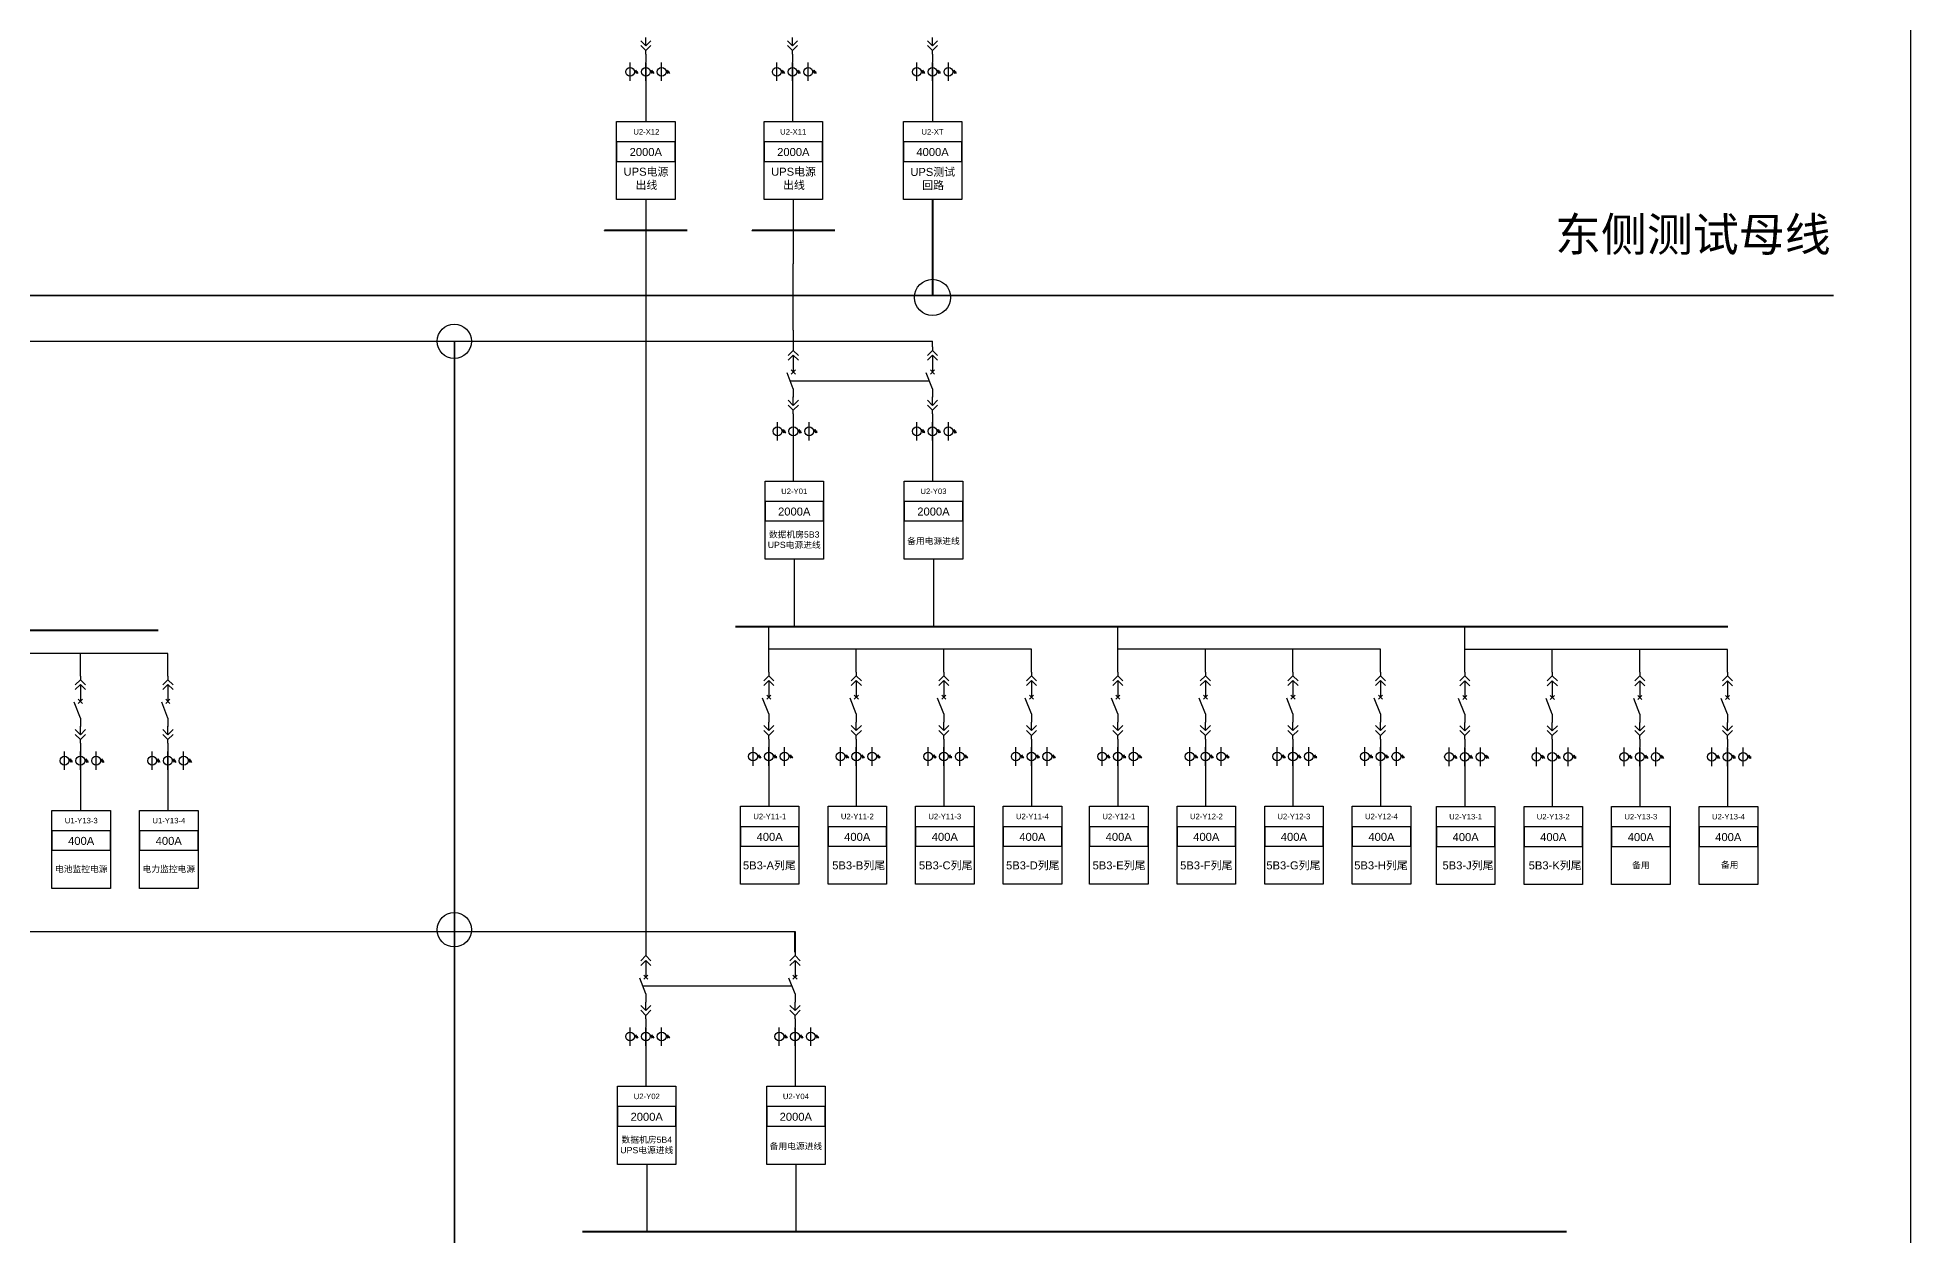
# Model space of a CAD drawing. Header units: millimetres. Extents: x -3460 to -460, y 6070 to 9130.
# Drawn here: x -1281.9 to -1115, y 6210.8 to 6317.4 of the extents above; entities that cross this region are included whole.
import ezdxf
from ezdxf.enums import TextEntityAlignment as Align

# ---------------------------------------------------------------- set-up
doc = ezdxf.new("R2010")
doc.units = ezdxf.units.MM
doc.header["$LTSCALE"] = 1000
doc.header["$MEASUREMENT"] = 0
doc.linetypes.add('HIDDEN', pattern=[0.375, 0.25, -0.125])
doc.styles.get("Standard").update_dxf_attribs({"font": 'arial.ttf'})

# ---------------------------------------------------------------- blocks, each defined once
blk = doc.blocks.new('DYDQAA03')
at = {"color": 0}
for points in [[(0, 0), (0, -1.5)], [(-2.12, -3.62), (0, -1.5)], [(-2.12, -5.62), (0, -3.5)], [(2.12, -3.62), (0, -1.5)], [(2.12, -5.62), (0, -3.5)], [(0, -3.5), (0, -7)]]:
    blk.add_lwpolyline(points, dxfattribs=at)
blk = doc.blocks.new('DYDQAA09')
at = {"color": 0}
blk.add_lwpolyline([(0, 0), (0, -3.5)], dxfattribs=at)
blk.add_lwpolyline([(0, 0), (0, -3.5)], dxfattribs=at)
blk.add_lwpolyline([(0, 0), (0, -3.5)], dxfattribs=at)
blk.add_lwpolyline([(0, 0), (0, -3.5)], dxfattribs=at)
blk.add_lwpolyline([(0, 0), (0, -3.5)], dxfattribs=at)
blk.add_lwpolyline([(0, 0), (0, -3.5)], dxfattribs=at)
blk.add_lwpolyline([(0, 0), (0, -3.5)], dxfattribs=at)
blk.add_lwpolyline([(0, 0), (0, -3.5)], dxfattribs=at)
blk.add_lwpolyline([(0, 0), (0, -3.5)], dxfattribs=at)
blk = doc.blocks.new('DYDQ0201')
at = {"color": 0}
for points in [[(0.86, -0.86), (-0.86, 0.86)], [(-0.86, -0.86), (0.86, 0.86)], [(0, -7), (-2.61, -0.37)]]:
    blk.add_lwpolyline(points, dxfattribs=at)
blk = doc.blocks.new('DYDQAA04')
at = {"color": 0}
for points in [[(0, -3.5), (0, 0)], [(-2.12, -1.38), (0, -3.5)], [(-2.12, -3.38), (0, -5.5)], [(2.12, -1.38), (0, -3.5)], [(2.12, -3.38), (0, -5.5)], [(0, -7), (0, -5.5)]]:
    blk.add_lwpolyline(points, dxfattribs=at)
blk = doc.blocks.new('A$C03DD39B5')
for p, q in [((417, 475), (283, 392)), ((417, 422), (283, 339)), ((350, 333), (350, 467))]:
    blk.add_line(p, q)
blk.add_lwpolyline([(700, 167), (0, 167)])
blk.add_circle((350, 167), 167)
blk = doc.blocks.new('DYDQAA05')
at = {"color": 0}
blk.add_lwpolyline([(0, 0), (0, -7)], dxfattribs=at)

msp = doc.modelspace()

# ---------------------------------------------------------------- linework, layer by layer
for p, q in [((-1227.67, 6315.17, 14766.45), (-1227.67, 6313.53, 14766.45)), ((-1214.62, 6315.17, 14766.45), (-1214.62, 6313.53, 14766.45)), ((-1202.14, 6315.17, 14766.45), (-1202.14, 6313.53, 14766.45)), ((-1227.67, 6313.53, 14766.45), (-1227.67, 6309.96, 14766.45)), ((-1214.62, 6313.53, 14766.45), (-1214.62, 6309.96, 14766.45)), ((-1202.14, 6313.53, 14766.45), (-1202.14, 6309.96, 14766.45)), ((-1227.67, 6303.01, 14766.45), (-1227.67, 6297.29, 14766.45)), ((-1214.54, 6303.01, 14734.96), (-1214.54, 6297.29, 14734.96)), ((-1227.67, 6297.29, 13383.17), (-1227.67, 6236, 13383.17)), ((-1214.54, 6291.39, 11998.87), (-1214.54, 6297.29, 13382.14)), ((-1214.54, 6283.15, 14200.08), (-1214.54, 6281.51, 14200.08)), ((-1214.54, 6281.51, 14200.08), (-1214.54, 6277.94, 14200.08)), ((-1214.46, 6270.99, 14168.59), (-1214.46, 6265, 14640.14)), ((-1216.72, 6260.93, 13256.86), (-1216.72, 6265, 14640.14)), ((-1185.64, 6260.93, 13256.86), (-1185.64, 6265, 14640.14)), ((-1154.74, 6260.91, 13256.86), (-1154.74, 6264.98, 14640.14)), ((-1278.04, 6262.6, 25248.98), (-1285.84, 6262.6, 24557.34)), ((-1278.04, 6260.57, 25248.98), (-1278.04, 6262.6, 25248.98)), ((-1270.24, 6262.6, 25940.61), (-1278.04, 6262.6, 25248.98)), ((-1270.24, 6260.57, 25940.61), (-1270.24, 6262.6, 25940.61)), ((-1208.93, 6262.97, 14640.14), (-1216.72, 6262.97, 13948.5)), ((-1208.93, 6260.93, 14640.14), (-1208.93, 6262.97, 14640.14)), ((-1201.13, 6262.97, 15331.78), (-1208.93, 6262.97, 14640.14)), ((-1201.13, 6260.93, 15331.78), (-1201.13, 6262.97, 15331.78)), ((-1193.33, 6262.97, 16023.42), (-1201.13, 6262.97, 15331.78)), ((-1193.33, 6260.93, 16023.42), (-1193.33, 6262.97, 16023.42)), ((-1177.84, 6262.97, 14640.14), (-1185.64, 6262.97, 13948.5)), ((-1177.84, 6260.93, 14640.14), (-1177.84, 6262.97, 14640.14)), ((-1170.04, 6262.97, 15331.78), (-1177.84, 6262.97, 14640.14)), ((-1170.04, 6260.93, 15331.78), (-1170.04, 6262.97, 15331.78)), ((-1162.24, 6262.97, 16023.42), (-1170.04, 6262.97, 15331.78)), ((-1162.24, 6260.93, 16023.42), (-1162.24, 6262.97, 16023.42)), ((-1146.94, 6262.94, 14640.14), (-1154.74, 6262.94, 13948.5)), ((-1146.94, 6260.91, 14640.14), (-1146.94, 6262.94, 14640.14)), ((-1139.14, 6262.94, 15331.78), (-1146.94, 6262.94, 14640.14)), ((-1139.14, 6260.91, 15331.78), (-1139.14, 6262.94, 15331.78)), ((-1131.34, 6262.94, 16023.42), (-1139.14, 6262.94, 15331.78)), ((-1131.34, 6260.91, 16023.42), (-1131.34, 6262.94, 16023.42)), ((-1278.04, 6253.82, 27450.19), (-1278.04, 6252.18, 27450.19)), ((-1270.24, 6253.82, 28141.83), (-1270.24, 6252.18, 28141.83)), ((-1216.72, 6254.19, 15458.08), (-1216.72, 6252.55, 15458.08)), ((-1208.93, 6254.19, 16841.35), (-1208.93, 6252.55, 16841.35)), ((-1201.13, 6254.19, 17532.99), (-1201.13, 6252.55, 17532.99)), ((-1193.33, 6254.19, 18224.63), (-1193.33, 6252.55, 18224.63)), ((-1185.64, 6254.19, 15458.08), (-1185.64, 6252.55, 15458.08)), ((-1177.84, 6254.19, 16841.35), (-1177.84, 6252.55, 16841.35)), ((-1170.04, 6254.19, 17532.99), (-1170.04, 6252.55, 17532.99)), ((-1162.24, 6254.19, 18224.63), (-1162.24, 6252.55, 18224.63)), ((-1154.74, 6254.16, 15458.08), (-1154.74, 6252.52, 15458.08)), ((-1146.94, 6254.16, 16841.35), (-1146.94, 6252.52, 16841.35)), ((-1139.14, 6254.16, 17532.99), (-1139.14, 6252.52, 17532.99)), ((-1131.34, 6254.16, 18224.63), (-1131.34, 6252.52, 18224.63)), ((-1278.04, 6252.18, 27450.19), (-1278.04, 6248.61, 27450.19)), ((-1270.24, 6252.18, 28141.83), (-1270.24, 6248.61, 28141.83)), ((-1216.72, 6252.55, 15458.08), (-1216.72, 6248.98, 15458.08)), ((-1208.93, 6252.55, 16841.35), (-1208.93, 6248.98, 16841.35)), ((-1201.13, 6252.55, 17532.99), (-1201.13, 6248.98, 17532.99)), ((-1193.33, 6252.55, 18224.63), (-1193.33, 6248.98, 18224.63)), ((-1185.64, 6252.55, 15458.08), (-1185.64, 6248.98, 15458.08)), ((-1177.84, 6252.55, 16841.35), (-1177.84, 6248.98, 16841.35)), ((-1170.04, 6252.55, 17532.99), (-1170.04, 6248.98, 17532.99)), ((-1162.24, 6252.55, 18224.63), (-1162.24, 6248.98, 18224.63)), ((-1154.74, 6252.52, 15458.08), (-1154.74, 6248.95, 15458.08)), ((-1146.94, 6252.52, 16841.35), (-1146.94, 6248.95, 16841.35)), ((-1139.14, 6252.52, 17532.99), (-1139.14, 6248.95, 17532.99)), ((-1131.34, 6252.52, 18224.63), (-1131.34, 6248.95, 18224.63)), ((-1227.67, 6229.25, 15584.39), (-1227.67, 6227.61, 15584.39)), ((-1227.67, 6227.61, 15584.39), (-1227.67, 6224.05, 15584.39)), ((-1227.59, 6217.09, 15552.9), (-1227.59, 6211.11, 16024.45))]:
    msp.add_line(p, q)
at = {"color": 6, "lineweight": 40, "true_color": 0xff00ff}
msp.add_line((-1202.14, 6303.01, 14733.94), (-1202.14, 6294.48, 14733.94), dxfattribs=at)
at = {"color": 6, "lineweight": 35, "true_color": 0xff00ff}
msp.add_line((-1341.5, 6294.48, 24651.14), (-1121.91, 6294.48, 24651.14), dxfattribs=at)
at = {"color": 3, "lineweight": 30, "true_color": 0x00ff00}
for p, q in [((-1341.49, 6290.39, 22938.29), (-1202.14, 6290.39, 11998.87)), ((-1354.61, 6237.84, 22860.3), (-1244.74, 6237.84, 1610.33)), ((-1244.74, 6237.84, 1610.33), (-1214.39, 6237.84, 12943.1))]:
    msp.add_line(p, q, dxfattribs=at)
at = {"color": 3, "lineweight": 35, "true_color": 0x00ff00}
msp.add_line((-1244.73, 6290.31, 26727.06), (-1244.73, 6173.65, 26727.06), dxfattribs=at)
at = {"color": 5}
for p, q in [((-1202.14, 6289.9, 11998.87), (-1202.14, 6290.39, 11998.87)), ((-1202.14, 6283.15, 14200.08), (-1202.14, 6281.51, 14200.08)), ((-1202.14, 6281.51, 14200.08), (-1202.14, 6277.94, 14200.08)), ((-1202.06, 6270.99, 14168.59), (-1202.06, 6265, 14640.14)), ((-1214.39, 6229.25, 15144.32), (-1214.39, 6227.61, 15144.32)), ((-1214.39, 6227.61, 15144.32), (-1214.39, 6224.05, 15144.32)), ((-1214.31, 6217.09, 15112.83), (-1214.31, 6211.11, 15584.38))]:
    msp.add_line(p, q, dxfattribs=at)
at = {"linetype": 'HIDDEN', "ltscale": 2}
for p, q in [((-1214.82, 6286.88, 11998.87), (-1202.41, 6286.88, 11998.87)), ((-1227.95, 6232.98, 12943.1), (-1214.67, 6232.98, 12943.1))]:
    msp.add_line(p, q, dxfattribs=at)
at = {"color": 1, "lineweight": 40}
for p, q in [((-1359.9, 6264.66, 26601.79), (-1271.11, 6264.66, 26601.79)), ((-1219.68, 6265, 14640.14), (-1131.32, 6265, 14640.14)), ((-1233.32, 6211.11, 14641.17), (-1145.68, 6211.11, 14641.17))]:
    msp.add_line(p, q, dxfattribs=at)
at = {"color": 5, "lineweight": 40}
msp.add_line((-1214.39, 6236, 12943.1), (-1214.39, 6237.84, 12943.1), dxfattribs=at)
at = {"color": 1, "lineweight": 30, "ltscale": 0.002916}
msp.add_lwpolyline([(-1465.66, 6454.66), (-1115.04, 6454.66), (-1115.04, 6160.63), (-1465.66, 6160.63)], close=True, dxfattribs=at)
for points, elevation in [([(-1230.28, 6309.96), (-1225.07, 6309.96), (-1225.07, 6303.01), (-1230.28, 6303.01)], 14766.45), ([(-1217.14, 6309.96), (-1211.93, 6309.96), (-1211.93, 6303.01), (-1217.14, 6303.01)], 14734.96), ([(-1230.28, 6306.41), (-1225.07, 6306.41), (-1225.07, 6308.15), (-1230.28, 6308.15)], 14766.45), ([(-1217.14, 6306.41), (-1211.93, 6306.41), (-1211.93, 6308.15), (-1217.14, 6308.15)], 14734.96), ([(-1217.06, 6277.94), (-1211.85, 6277.94), (-1211.85, 6270.99), (-1217.06, 6270.99)], 14168.59), ([(-1217.06, 6274.39), (-1211.85, 6274.39), (-1211.85, 6276.13), (-1217.06, 6276.13)], 14168.59), ([(-1280.57, 6248.61), (-1275.36, 6248.61), (-1275.36, 6241.66), (-1280.57, 6241.66)], 27418.7), ([(-1272.77, 6248.61), (-1267.56, 6248.61), (-1267.56, 6241.66), (-1272.77, 6241.66)], 28110.34), ([(-1219.25, 6248.98), (-1214.04, 6248.98), (-1214.04, 6242.03), (-1219.25, 6242.03)], 15426.59), ([(-1211.45, 6248.98), (-1206.24, 6248.98), (-1206.24, 6242.03), (-1211.45, 6242.03)], 16809.86), ([(-1203.65, 6248.98), (-1198.44, 6248.98), (-1198.44, 6242.03), (-1203.65, 6242.03)], 17501.5), ([(-1195.85, 6248.98), (-1190.64, 6248.98), (-1190.64, 6242.03), (-1195.85, 6242.03)], 18193.14), ([(-1188.16, 6248.98), (-1182.95, 6248.98), (-1182.95, 6242.03), (-1188.16, 6242.03)], 15426.59), ([(-1180.36, 6248.98), (-1175.15, 6248.98), (-1175.15, 6242.03), (-1180.36, 6242.03)], 16809.86), ([(-1172.56, 6248.98), (-1167.35, 6248.98), (-1167.35, 6242.03), (-1172.56, 6242.03)], 17501.5), ([(-1164.76, 6248.98), (-1159.55, 6248.98), (-1159.55, 6242.03), (-1164.76, 6242.03)], 18193.14), ([(-1157.26, 6248.95), (-1152.05, 6248.95), (-1152.05, 6242), (-1157.26, 6242)], 15426.59), ([(-1149.46, 6248.95), (-1144.25, 6248.95), (-1144.25, 6242), (-1149.46, 6242)], 16809.86), ([(-1141.66, 6248.95), (-1136.45, 6248.95), (-1136.45, 6242), (-1141.66, 6242)], 17501.5), ([(-1133.86, 6248.95), (-1128.65, 6248.95), (-1128.65, 6242), (-1133.86, 6242)], 18193.14), ([(-1280.57, 6245.06), (-1275.36, 6245.06), (-1275.36, 6246.8), (-1280.57, 6246.8)], 27418.7), ([(-1272.77, 6245.06), (-1267.56, 6245.06), (-1267.56, 6246.8), (-1272.77, 6246.8)], 28110.34), ([(-1219.25, 6245.43), (-1214.04, 6245.43), (-1214.04, 6247.16), (-1219.25, 6247.16)], 15426.59), ([(-1211.45, 6245.43), (-1206.24, 6245.43), (-1206.24, 6247.16), (-1211.45, 6247.16)], 16809.86), ([(-1203.65, 6245.43), (-1198.44, 6245.43), (-1198.44, 6247.16), (-1203.65, 6247.16)], 17501.5), ([(-1195.85, 6245.43), (-1190.64, 6245.43), (-1190.64, 6247.16), (-1195.85, 6247.16)], 18193.14), ([(-1188.16, 6245.43), (-1182.95, 6245.43), (-1182.95, 6247.16), (-1188.16, 6247.16)], 15426.59), ([(-1180.36, 6245.43), (-1175.15, 6245.43), (-1175.15, 6247.16), (-1180.36, 6247.16)], 16809.86), ([(-1172.56, 6245.43), (-1167.35, 6245.43), (-1167.35, 6247.16), (-1172.56, 6247.16)], 17501.5), ([(-1164.76, 6245.43), (-1159.55, 6245.43), (-1159.55, 6247.16), (-1164.76, 6247.16)], 18193.14), ([(-1157.26, 6245.4), (-1152.05, 6245.4), (-1152.05, 6247.14), (-1157.26, 6247.14)], 15426.59), ([(-1149.46, 6245.4), (-1144.25, 6245.4), (-1144.25, 6247.14), (-1149.46, 6247.14)], 16809.86), ([(-1141.66, 6245.4), (-1136.45, 6245.4), (-1136.45, 6247.14), (-1141.66, 6247.14)], 17501.5), ([(-1133.86, 6245.4), (-1128.65, 6245.4), (-1128.65, 6247.14), (-1133.86, 6247.14)], 18193.14), ([(-1230.2, 6224.05), (-1224.99, 6224.05), (-1224.99, 6217.09), (-1230.2, 6217.09)], 15552.9), ([(-1230.2, 6220.49), (-1224.99, 6220.49), (-1224.99, 6222.23), (-1230.2, 6222.23)], 15552.9)]:
    msp.add_lwpolyline(points, close=True, dxfattribs=dict(elevation=elevation))
at = {"color": 1, "elevation": 14733.94}
for points in [[(-1204.74, 6309.96), (-1199.53, 6309.96), (-1199.53, 6303.01), (-1204.74, 6303.01)], [(-1204.74, 6306.41), (-1199.53, 6306.41), (-1199.53, 6308.15), (-1204.74, 6308.15)]]:
    msp.add_lwpolyline(points, close=True, dxfattribs=at)
at = {"color": 1, "lineweight": 40, "ltscale": 100}
for points, elevation in [([(-1223.99, 6300.26), (-1231.36, 6300.26), (-1231.36, 6300.26)], 4265.43), ([(-1210.85, 6300.26), (-1218.22, 6300.26), (-1218.22, 6300.26)], 4233.94)]:
    msp.add_lwpolyline(points, dxfattribs=dict(at, elevation=elevation))
at = {"color": 5}
for points, elevation in [([(-1204.66, 6277.94), (-1199.45, 6277.94), (-1199.45, 6270.99), (-1204.66, 6270.99)], 14168.59), ([(-1204.66, 6274.39), (-1199.45, 6274.39), (-1199.45, 6276.13), (-1204.66, 6276.13)], 14168.59), ([(-1216.91, 6224.05), (-1211.71, 6224.05), (-1211.71, 6217.09), (-1216.91, 6217.09)], 15112.83), ([(-1216.91, 6220.49), (-1211.71, 6220.49), (-1211.71, 6222.23), (-1216.91, 6222.23)], 15112.83)]:
    msp.add_lwpolyline(points, close=True, dxfattribs=dict(at, elevation=elevation))
at = {"color": 6, "lineweight": 30, "true_color": 0xff00ff}
msp.add_circle((-1202.14, 6294.3, 25940.61), 1.61, dxfattribs=at)
at = {"color": 5, "lineweight": 30}
for centre in [(-1244.74, 6290.39, 15343.74), (-1244.74, 6237.98, 15343.74)]:
    msp.add_circle(centre, 1.53, dxfattribs=at)

# ---------------------------------------------------------------- block references
at = {"xscale": 0.2128954749704126, "yscale": 0.2128954749704126, "zscale": 0.2128954749704126}
for name, p in [('DYDQAA04', (-1227.67, 6317.45, 12565.24)), ('DYDQAA04', (-1214.62, 6317.45, 12565.24)), ('DYDQAA04', (-1202.14, 6317.45, 12565.24)), ('DYDQAA09', (-1227.67, 6315.96, 12565.24)), ('DYDQAA09', (-1214.62, 6315.96, 12565.24)), ('DYDQAA09', (-1202.14, 6315.96, 12565.24)), ('DYDQAA05', (-1214.54, 6291.39, 11998.87)), ('DYDQAA03', (-1214.54, 6289.9, 11998.87)), ('DYDQ0201', (-1214.54, 6287.66, 11998.87)), ('DYDQAA09', (-1214.54, 6288.41, 11998.87)), ('DYDQAA09', (-1214.54, 6286.17, 11998.87)), ('DYDQAA04', (-1214.54, 6285.43, 11998.87)), ('DYDQAA09', (-1214.54, 6283.94, 11998.87)), ('DYDQAA03', (-1216.72, 6260.93, 13256.86)), ('DYDQAA03', (-1208.93, 6260.93, 14640.14)), ('DYDQAA03', (-1201.13, 6260.93, 15331.78)), ('DYDQAA03', (-1193.33, 6260.93, 16023.42)), ('DYDQAA03', (-1185.64, 6260.93, 13256.86)), ('DYDQAA03', (-1177.84, 6260.93, 14640.14)), ('DYDQAA03', (-1170.04, 6260.93, 15331.78)), ('DYDQAA03', (-1162.24, 6260.93, 16023.42)), ('DYDQAA03', (-1278.04, 6260.57, 25248.98)), ('DYDQAA03', (-1270.24, 6260.57, 25940.61)), ('DYDQAA09', (-1216.72, 6259.44, 13256.86)), ('DYDQAA09', (-1208.93, 6259.44, 14640.14)), ('DYDQAA09', (-1201.13, 6259.44, 15331.78)), ('DYDQAA09', (-1193.33, 6259.44, 16023.42)), ('DYDQAA09', (-1185.64, 6259.44, 13256.86)), ('DYDQAA09', (-1177.84, 6259.44, 14640.14)), ('DYDQAA09', (-1170.04, 6259.44, 15331.78)), ('DYDQAA09', (-1162.24, 6259.44, 16023.42)), ('DYDQAA03', (-1154.74, 6260.91, 13256.86)), ('DYDQAA09', (-1154.74, 6259.42, 13256.86)), ('DYDQAA03', (-1146.94, 6260.91, 14640.14)), ('DYDQAA09', (-1146.94, 6259.42, 14640.14)), ('DYDQAA03', (-1139.14, 6260.91, 15331.78)), ('DYDQAA09', (-1139.14, 6259.42, 15331.78)), ('DYDQAA03', (-1131.34, 6260.91, 16023.42)), ('DYDQAA09', (-1131.34, 6259.42, 16023.42)), ('DYDQ0201', (-1278.04, 6258.33, 25248.98)), ('DYDQAA09', (-1278.04, 6259.08, 25248.98)), ('DYDQ0201', (-1270.24, 6258.33, 25940.61)), ('DYDQAA09', (-1270.24, 6259.08, 25940.61)), ('DYDQ0201', (-1216.72, 6258.7, 13256.86)), ('DYDQ0201', (-1208.93, 6258.7, 14640.14)), ('DYDQ0201', (-1201.13, 6258.7, 15331.78)), ('DYDQ0201', (-1193.33, 6258.7, 16023.42)), ('DYDQ0201', (-1185.64, 6258.7, 13256.86)), ('DYDQ0201', (-1177.84, 6258.7, 14640.14)), ('DYDQ0201', (-1170.04, 6258.7, 15331.78)), ('DYDQ0201', (-1162.24, 6258.7, 16023.42)), ('DYDQ0201', (-1154.74, 6258.67, 13256.86)), ('DYDQ0201', (-1146.94, 6258.67, 14640.14)), ('DYDQ0201', (-1139.14, 6258.67, 15331.78)), ('DYDQ0201', (-1131.34, 6258.67, 16023.42)), ('DYDQAA04', (-1278.04, 6256.1, 25248.98)), ('DYDQAA09', (-1278.04, 6256.84, 25248.98)), ('DYDQAA04', (-1270.24, 6256.1, 25940.61)), ('DYDQAA09', (-1270.24, 6256.84, 25940.61)), ('DYDQAA04', (-1216.72, 6256.46, 13256.86)), ('DYDQAA09', (-1216.72, 6257.21, 13256.86)), ('DYDQAA04', (-1208.93, 6256.46, 14640.14)), ('DYDQAA09', (-1208.93, 6257.21, 14640.14)), ('DYDQAA04', (-1201.13, 6256.46, 15331.78)), ('DYDQAA09', (-1201.13, 6257.21, 15331.78)), ('DYDQAA04', (-1193.33, 6256.46, 16023.42)), ('DYDQAA09', (-1193.33, 6257.21, 16023.42)), ('DYDQAA04', (-1185.64, 6256.46, 13256.86)), ('DYDQAA09', (-1185.64, 6257.21, 13256.86)), ('DYDQAA04', (-1177.84, 6256.46, 14640.14)), ('DYDQAA09', (-1177.84, 6257.21, 14640.14)), ('DYDQAA04', (-1170.04, 6256.46, 15331.78)), ('DYDQAA09', (-1170.04, 6257.21, 15331.78)), ('DYDQAA04', (-1162.24, 6256.46, 16023.42)), ('DYDQAA09', (-1162.24, 6257.21, 16023.42)), ('DYDQAA04', (-1154.74, 6256.44, 13256.86)), ('DYDQAA09', (-1154.74, 6257.18, 13256.86)), ('DYDQAA04', (-1146.94, 6256.44, 14640.14)), ('DYDQAA09', (-1146.94, 6257.18, 14640.14)), ('DYDQAA04', (-1139.14, 6256.44, 15331.78)), ('DYDQAA09', (-1139.14, 6257.18, 15331.78)), ('DYDQAA04', (-1131.34, 6256.44, 16023.42)), ('DYDQAA09', (-1131.34, 6257.18, 16023.42)), ('DYDQAA09', (-1278.04, 6254.61, 25248.98)), ('DYDQAA09', (-1270.24, 6254.61, 25940.61)), ('DYDQAA09', (-1216.72, 6254.97, 13256.86)), ('DYDQAA09', (-1208.93, 6254.97, 14640.14)), ('DYDQAA09', (-1201.13, 6254.97, 15331.78)), ('DYDQAA09', (-1193.33, 6254.97, 16023.42)), ('DYDQAA09', (-1185.64, 6254.97, 13256.86)), ('DYDQAA09', (-1177.84, 6254.97, 14640.14)), ('DYDQAA09', (-1170.04, 6254.97, 15331.78)), ('DYDQAA09', (-1162.24, 6254.97, 16023.42)), ('DYDQAA09', (-1154.74, 6254.95, 13256.86)), ('DYDQAA09', (-1146.94, 6254.95, 14640.14)), ('DYDQAA09', (-1139.14, 6254.95, 15331.78)), ('DYDQAA09', (-1131.34, 6254.95, 16023.42)), ('DYDQAA03', (-1227.67, 6236, 13383.17)), ('DYDQAA09', (-1227.67, 6234.51, 13383.17)), ('DYDQ0201', (-1227.67, 6233.76, 13383.17)), ('DYDQAA04', (-1227.67, 6231.53, 13383.17)), ('DYDQAA09', (-1227.67, 6232.27, 13383.17)), ('DYDQAA09', (-1227.67, 6230.04, 13383.17))]:
    msp.add_blockref(name, p, dxfattribs=at)
at = {"linetype": 'Continuous', "xscale": 0.002338875, "yscale": 0.002338875, "zscale": 0.002338875, "rotation": 270}
for p in [(-1229.47, 6315.21, 14766.45), (-1228.06, 6315.21, 14766.45), (-1226.66, 6315.21, 14766.45), (-1216.41, 6315.21, 14766.45), (-1215.01, 6315.21, 14766.45), (-1213.6, 6315.21, 14766.45), (-1203.93, 6315.21, 14766.45), (-1202.53, 6315.21, 14766.45), (-1201.12, 6315.21, 14766.45), (-1216.33, 6283.19, 14200.08), (-1214.93, 6283.19, 14200.08), (-1213.52, 6283.19, 14200.08), (-1279.84, 6253.86, 27450.19), (-1278.43, 6253.86, 27450.19), (-1277.03, 6253.86, 27450.19), (-1272.04, 6253.86, 28141.83), (-1270.63, 6253.86, 28141.83), (-1269.23, 6253.86, 28141.83), (-1218.52, 6254.23, 15458.08), (-1217.11, 6254.23, 15458.08), (-1215.71, 6254.23, 15458.08), (-1210.72, 6254.23, 16841.35), (-1209.32, 6254.23, 16841.35), (-1207.91, 6254.23, 16841.35), (-1202.92, 6254.23, 17532.99), (-1201.52, 6254.23, 17532.99), (-1200.11, 6254.23, 17532.99), (-1195.12, 6254.23, 18224.63), (-1193.72, 6254.23, 18224.63), (-1192.31, 6254.23, 18224.63), (-1187.43, 6254.23, 15458.08), (-1186.03, 6254.23, 15458.08), (-1184.62, 6254.23, 15458.08), (-1179.63, 6254.23, 16841.35), (-1178.23, 6254.23, 16841.35), (-1176.82, 6254.23, 16841.35), (-1171.83, 6254.23, 17532.99), (-1170.43, 6254.23, 17532.99), (-1169.02, 6254.23, 17532.99), (-1164.03, 6254.23, 18224.63), (-1162.63, 6254.23, 18224.63), (-1161.22, 6254.23, 18224.63), (-1156.53, 6254.2, 15458.08), (-1155.13, 6254.2, 15458.08), (-1153.72, 6254.2, 15458.08), (-1148.73, 6254.2, 16841.35), (-1147.33, 6254.2, 16841.35), (-1145.92, 6254.2, 16841.35), (-1140.93, 6254.2, 17532.99), (-1139.53, 6254.2, 17532.99), (-1138.12, 6254.2, 17532.99), (-1133.13, 6254.2, 18224.63), (-1131.73, 6254.2, 18224.63), (-1130.33, 6254.2, 18224.63), (-1229.47, 6229.29, 15584.39), (-1228.06, 6229.29, 15584.39), (-1226.66, 6229.29, 15584.39)]:
    msp.add_blockref('A$C03DD39B5', p, dxfattribs=at)
at = {"color": 5, "xscale": 0.2128954749704126, "yscale": 0.2128954749704126, "zscale": 0.2128954749704126}
for name, p in [('DYDQAA03', (-1202.14, 6289.9, 11998.87)), ('DYDQ0201', (-1202.14, 6287.66, 11998.87)), ('DYDQAA09', (-1202.14, 6288.41, 11998.87)), ('DYDQAA09', (-1202.14, 6286.17, 11998.87)), ('DYDQAA04', (-1202.14, 6285.43, 11998.87)), ('DYDQAA09', (-1202.14, 6283.94, 11998.87)), ('DYDQAA03', (-1214.39, 6236, 12943.1)), ('DYDQAA09', (-1214.39, 6234.51, 12943.1)), ('DYDQ0201', (-1214.39, 6233.76, 12943.1)), ('DYDQAA04', (-1214.39, 6231.53, 12943.1)), ('DYDQAA09', (-1214.39, 6232.27, 12943.1)), ('DYDQAA09', (-1214.39, 6230.04, 12943.1))]:
    msp.add_blockref(name, p, dxfattribs=at)
at = {"color": 5, "linetype": 'Continuous', "xscale": 0.002338875, "yscale": 0.002338875, "zscale": 0.002338875, "rotation": 270}
for p in [(-1203.93, 6283.19, 14200.08), (-1202.53, 6283.19, 14200.08), (-1201.12, 6283.19, 14200.08), (-1216.18, 6229.29, 15144.32), (-1214.78, 6229.29, 15144.32), (-1213.38, 6229.29, 15144.32)]:
    msp.add_blockref('A$C03DD39B5', p, dxfattribs=at)

# ---------------------------------------------------------------- texts
at = {"lineweight": 0}
for s, height, p in [('U2-X12', 0.49, (-1227.63, 6308.8, 15490.6)), ('U2-X11', 0.49, (-1214.55, 6308.8, 15459.11)), ('2000A', 0.713, (-1227.68, 6306.89, 13383.17)), ('2000A', 0.713, (-1214.54, 6306.89, 13351.69)), ('2000A', 0.713, (-1214.46, 6274.87, 12785.32)), ('400A', 0.713, (-1277.97, 6245.54, 26035.42)), ('400A', 0.713, (-1270.17, 6245.54, 26727.06)), ('400A', 0.713, (-1216.65, 6245.9, 14043.31)), ('400A', 0.713, (-1208.85, 6245.9, 15426.59)), ('400A', 0.713, (-1201.05, 6245.9, 16118.23)), ('400A', 0.713, (-1193.25, 6245.9, 16809.86)), ('400A', 0.713, (-1185.56, 6245.9, 14043.31)), ('400A', 0.713, (-1177.76, 6245.9, 15426.59)), ('400A', 0.713, (-1169.96, 6245.9, 16118.23)), ('400A', 0.713, (-1162.16, 6245.9, 16809.86)), ('400A', 0.713, (-1154.66, 6245.88, 14043.31)), ('400A', 0.713, (-1146.86, 6245.88, 15426.59)), ('400A', 0.713, (-1139.06, 6245.88, 16118.23)), ('400A', 0.713, (-1131.27, 6245.88, 16809.86)), ('5B3-A列尾', 0.713, (-1216.67, 6243.36, 19855.46)), ('5B3-B列尾', 0.713, (-1208.72, 6243.36, 19855.46)), ('5B3-C列尾', 0.713, (-1200.97, 6243.36, 19855.46)), ('5B3-D列尾', 0.713, (-1193.21, 6243.36, 19855.46)), ('5B3-E列尾', 0.713, (-1185.53, 6243.36, 19855.46)), ('5B3-F列尾', 0.713, (-1177.76, 6243.36, 19855.46)), ('5B3-G列尾', 0.713, (-1170, 6243.36, -4626.16)), ('5B3-H列尾', 0.713, (-1162.2, 6243.36, -4626.16)), ('5B3-J列尾', 0.713, (-1154.45, 6243.36, 19855.46)), ('5B3-K列尾', 0.713, (-1146.69, 6243.36, 19855.46)), ('2000A', 0.713, (-1227.6, 6220.97, 14169.62))]:
    msp.add_text(s, height=height, dxfattribs=at).set_placement(p, align=Align.CENTER)
at = {"color": 1, "lineweight": 0}
for s, height, p in [('U2-XT', 0.49, (-1202.14, 6308.8, 15458.09)), ('4000A', 0.713, (-1202.14, 6306.89, 13350.66))]:
    msp.add_text(s, height=height, dxfattribs=at).set_placement(p, align=Align.CENTER)
at = {"color": 5, "lineweight": 0}
for p in [(-1202.06, 6274.87, 12785.32), (-1214.32, 6220.97, 13729.55)]:
    msp.add_text('2000A', height=0.713, dxfattribs=at).set_placement(p, align=Align.CENTER)
at = {"width": 5.2091}
for s, insert, char_height, attachment_point in [('\\pi0.62243;UPS{\\fSimSun|b0|i0|c134|p2;电源\\P\\pi1.68468;出线}', (-1230.28, 6305.85, 12188.5), 0.7128, 1), ('\\pi0.62243;UPS{\\fSimSun|b0|i0|c134|p2;电源\\P\\pi1.68468;出线}', (-1217.14, 6305.85, 13445.48), 0.7128, 1), ('U2-Y01', (-1214.46, 6277.03, 14168.59), 0.49, 5), ('{\\fSimSun|b0|i0|c134|p2;\\H0.78125x;数据机房\\fArial|b0|i0|c0|p34;5B3 \\PUPS\\fSimSun|b0|i0|c134|p2;电源进线\\P}', (-1214.46, 6272.69, 14168.59), 0.7128, 5), ('U1-Y13-3\\P', (-1277.96, 6247.7, 27418.7), 0.49, 5), ('U1-Y13-4\\P', (-1270.16, 6247.7, 28110.34), 0.49, 5), ('U2-Y11-1', (-1216.64, 6248.07, 15426.59), 0.49, 5), ('U2-Y11-2', (-1208.84, 6248.07, 16809.86), 0.49, 5), ('U2-Y11-3', (-1201.05, 6248.07, 17501.5), 0.49, 5), ('U2-Y11-4', (-1193.25, 6248.07, 18193.14), 0.49, 5), ('U2-Y12-1', (-1185.55, 6248.07, 15426.59), 0.49, 5), ('U2-Y12-2', (-1177.75, 6248.07, 16809.86), 0.49, 5), ('U2-Y12-3', (-1169.96, 6248.07, 17501.5), 0.49, 5), ('U2-Y12-4', (-1162.16, 6248.07, 18193.14), 0.49, 5), ('U2-Y13-1', (-1154.66, 6248.05, 15426.59), 0.49, 5), ('U2-Y13-2', (-1146.86, 6248.05, 16809.86), 0.49, 5), ('U2-Y13-3', (-1139.06, 6248.05, 17501.5), 0.49, 5), ('U2-Y13-4', (-1131.26, 6248.05, 18193.14), 0.49, 5), ('{\\fSimSun|b0|i0|c134|p2;\\H0.78125x;电池监控电源}', (-1277.96, 6243.36, 27418.7), 0.7128, 5), ('{\\fSimSun|b0|i0|c134|p2;\\H0.78125x;电力监控电源}', (-1270.16, 6243.36, 28110.34), 0.7128, 5), ('{\\fSimSun|b0|i0|c134|p2;\\H0.78125x;备用\\P}', (-1139.06, 6243.7, 17501.5), 0.7128, 5), ('{\\fSimSun|b0|i0|c134|p2;\\H0.78125x;备用\\P}', (-1131.14, 6243.73, 17501.5), 0.7128, 5), ('U2-Y02', (-1227.59, 6223.14, 16023.43), 0.49, 5), ('{\\fSimSun|b0|i0|c134|p2;数据机房}5B4\\PUPS{\\fSimSun|b0|i0|c134|p2;电源进线}', (-1227.59, 6218.79, 14263.41), 0.5569, 5)]:
    msp.add_mtext(s, dxfattribs=dict(at, insert=insert, char_height=char_height, attachment_point=attachment_point))
at = {"color": 1, "insert": (-1204.74, 6305.83, 14733.94), "char_height": 0.7128, "width": 5.2091, "attachment_point": 1}
msp.add_mtext('\\pi0.62044;UPS{\\fSimSun|b0|i0|c134|p2;测试\\P\\pi1.67472;回路}', dxfattribs=at)
at = {"color": 6, "true_color": 0xff00ff, "insert": (-1146.7, 6301.41, 69585.66), "char_height": 3, "width": 35.8664, "attachment_point": 1}
msp.add_mtext('东侧测试母线', dxfattribs=at)
at = {"color": 5, "width": 5.2091, "attachment_point": 5}
for s, insert, char_height in [('U2-Y03', (-1202.06, 6277.03, 14168.59), 0.49), ('{\\fSimSun|b0|i0|c134|p2;\\H0.78125x;备用电源进线\\P}', (-1202.06, 6272.57, 14168.59), 0.7128), ('U2-Y04', (-1214.31, 6223.14, 15112.83), 0.49), ('{\\fSimSun|b0|i0|c134|p2;\\H0.78125x;备用电源进线\\P}', (-1214.31, 6218.67, 15112.83), 0.7128)]:
    msp.add_mtext(s, dxfattribs=dict(at, insert=insert, char_height=char_height))

doc.saveas('drawing.dxf')
